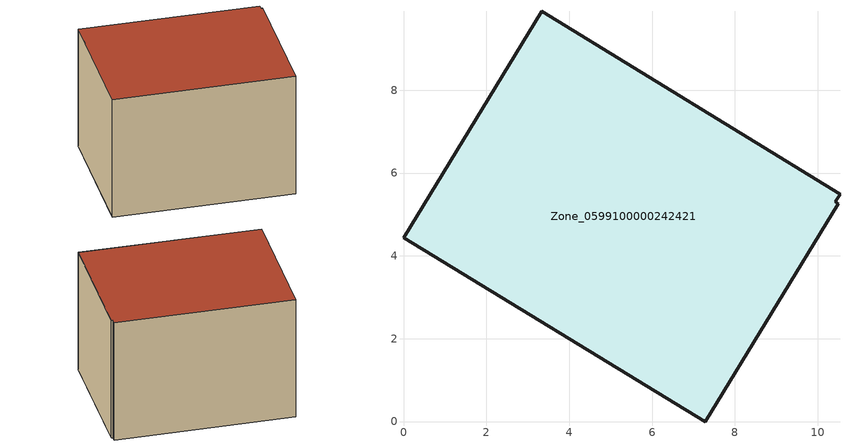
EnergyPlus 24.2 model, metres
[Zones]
Zone_0599100000242421
 floor ground (C_G): 0,4.44 3.34,9.9 10.54,5.49 10.43,5.3 10.5,5.26 7.28,0 z0
 wall outside (C_F): 3.34,9.9 0,4.44 7.28,0 10.5,5.26 10.43,5.3 10.54,5.49 3.34,9.9 z0:6.17
 roof outside (C_R): 7.28,0 10.5,5.26 10.43,5.3 10.54,5.49 3.34,9.9 0,4.44 z6.17
[BUILDING]
Pand.0599100000242421: North Axis=0; Terrain=City; Loads Convergence Tolerance Value=0.04; Temperature Convergence Tolerance Value=0.4; Solar Distribution=FullExterior; Maximum Number of Warmup Days=25; Minimum Number of Warmup Days=1
[Site:Location]
Rotterdam.The.Hague.AP_ZH_NLD Design_Conditions: Latitude=51.96; Longitude=4.45; Time Zone=1; Elevation=-4.5
[SITE:GROUNDTEMPERATURE:BUILDINGSURFACE]
18, 18, 18, 18, 18, 18, 18, 18, 18, 18, 18, 18
[MATERIAL] Thermal Absorptance=0.9; Solar Absorptance=0.7; Visible Absorptance=0.7
Name | Roughness | Thickness | Conductivity | Density | Specific Heat
G.TI.1946-1964 | MediumSmooth | 0.15 | 1 | 540 | 1210
F.TI.1946-1964 | Rough | 0.3 | 0.857143 | 1920 | 840
R.TI.1946-1964 | MediumRough | 0.2 | 0.277778 | 1500 | 1000
[CONSTRUCTION]
C_G: G.TI.1946-1964
C_F: F.TI.1946-1964
C_R: R.TI.1946-1964
[ZONE]
Zone_0599100000242421: Type=1; Multiplier=1; Ceiling Height=Autocalculate; Volume=Autocalculate; Floor Area=autocalculate; Part of Total Floor Area=Yes
[ZONEINFILTRATION:DESIGNFLOWRATE]
Infil_Zone_0599100000242421: Zone or ZoneList or Space or SpaceList=Zone_0599100000242421; Schedule=AlwaysOn; Design Flow Rate Calculation Method=Flow/Area; Flow Rate per Floor Area=0.003; Constant Term Coefficient=1; Temperature Term Coefficient=0; Velocity Term Coefficient=0; Velocity Squared Term Coefficient=0
[HVACTEMPLATE:ZONE:IDEALLOADSAIRSYSTEM]
Zone_0599100000242421: Maximum Heating Supply Air Temperature=50; Minimum Cooling Supply Air Temperature=13; Maximum Heating Supply Air Humidity Ratio=0.0156; Minimum Cooling Supply Air Humidity Ratio=0.0077; Heating Limit=NoLimit; Cooling Limit=NoLimit; Dehumidification Control Type=ConstantSensibleHeatRatio; Cooling Sensible Heat Ratio=0.7; Dehumidification Setpoint=60; Humidification Control Type=None; Humidification Setpoint=30; Outdoor Air Method=None; Outdoor Air Flow Rate per Person=0.00944; Outdoor Air Flow Rate per Zone Floor Area=0; Outdoor Air Flow Rate per Zone=0; Demand Controlled Ventilation Type=None; Outdoor Air Economizer Type=NoEconomizer; Heat Recovery Type=None; Sensible Heat Recovery Effectiveness=0.7; Latent Heat Recovery Effectiveness=0.65
[ZONECONTROL:THERMOSTAT]
ThermostatControl_Zone_0599100000242421: Zone or ZoneList=Zone_0599100000242421; Control Type Schedule=DualSetpointControlType; Control 1=Thermostat_Zone_0599100000242421; Temperature Difference Between Cutout And Setpoint=0
[THERMOSTATSETPOINT:DUALSETPOINT]
Thermostat_Zone_0599100000242421: Heating Setpoint Temperature Schedule=HeatingSetpoint_Zone_0599100000242421; Cooling Setpoint Temperature Schedule=CoolingSetpoint_Zone_0599100000242421
[SCHEDULE:COMPACT]
HeatingSetpoint_Zone_0599100000242421: Through: 12/31, For: AllDays, Until: 24:00, 21
CoolingSetpoint_Zone_0599100000242421: Through: 12/31, For: AllDays, Until: 24:00, 24
DualSetpointControlType: Through: 12/31, For: AllDays, Until: 24:00, 4
AlwaysOn: Through: 12/31, For: AllDays, Until: 24:00, 1
